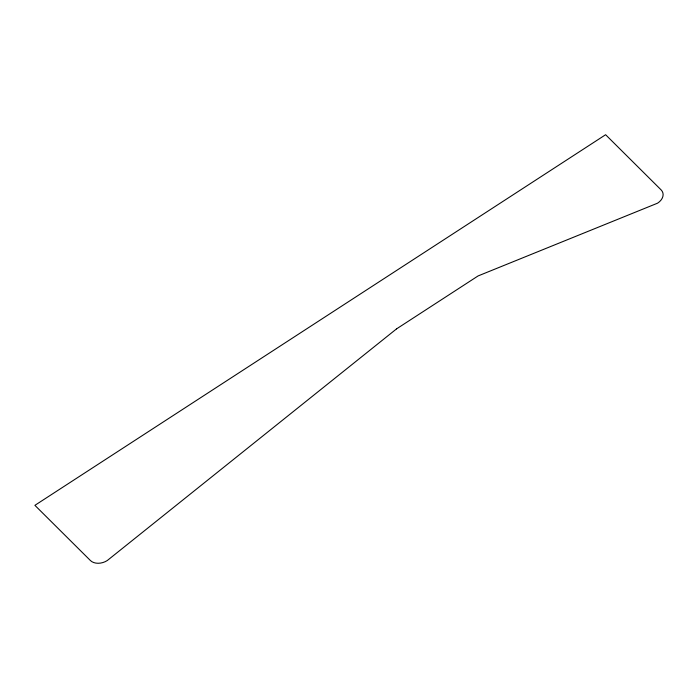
<?xml version="1.0" encoding="UTF-8"?>
<svg xmlns="http://www.w3.org/2000/svg" width="698" height="698" viewBox="0 0 698 698"><rect width="100%" height="100%" fill="white"/><g stroke="black" fill="none" stroke-linecap="round" stroke-linejoin="round"><path stroke-width="1.05" d="M396.551 328.88L107.265 560.538A12.494 8.926 -18.8 0 1 90.417 560.529L34.9 505.335L605.62 134.723L661.137 189.917A12.494 8.926 -18.8 0 1 657.603 203.162L478.086 275.937L396.551 328.88"/></g></svg>
